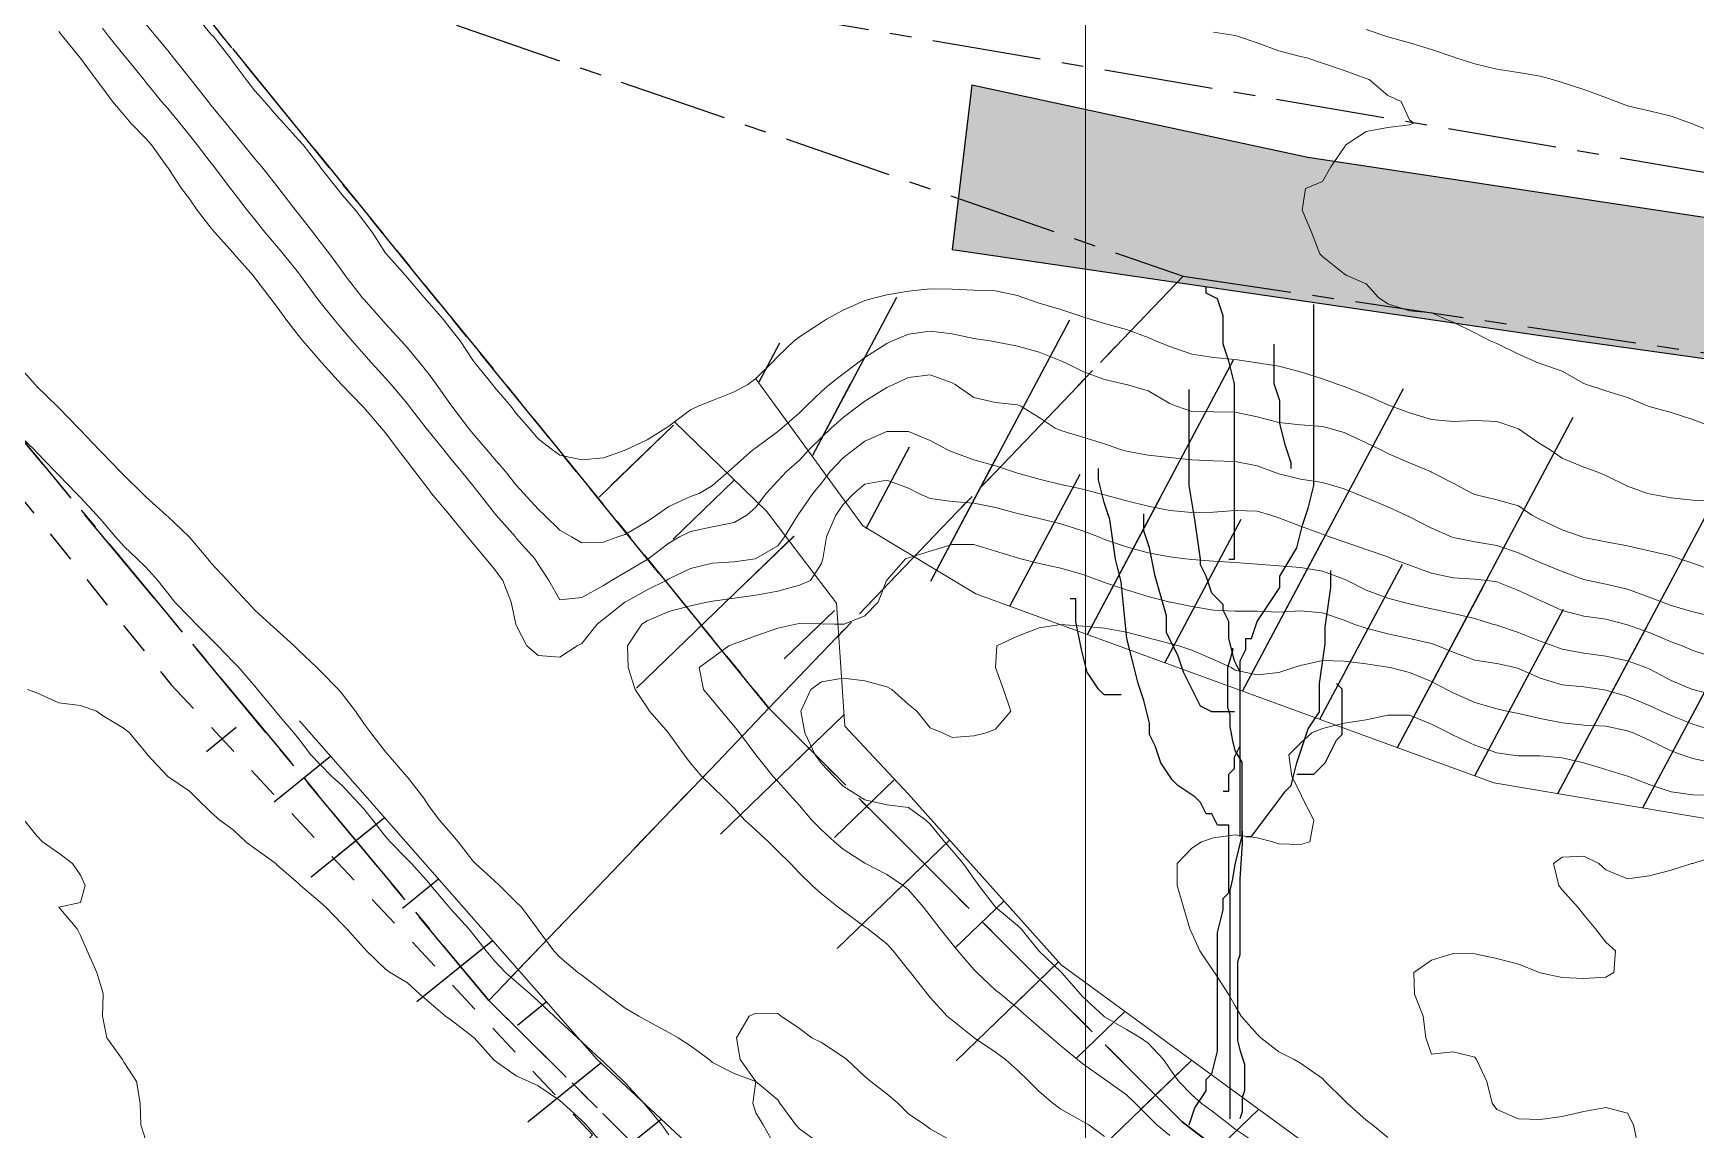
# Model space of a CAD drawing. Header units: centimetres. Extents: x 0 to 642158, y -847 to 649707.
# Drawn here: x 616742.66 to 616780.82, y 621243.64 to 621268.82 of the extents above; entities that cross this region are included whole.
import ezdxf

# ---------------------------------------------------------------- set-up
doc = ezdxf.new("R2010")
doc.units = ezdxf.units.CM
doc.header["$MEASUREMENT"] = 0
doc.linetypes.add('CENTERX2', pattern=[4, 2.5, -0.5, 0.5, -0.5])
doc.linetypes.add('JIS_02_0.7', pattern=[1.35, 0.75, -0.6])
for name, color, linetype, lineweight in [('MEV_grille', 254, 'Continuous', 9), ('MEV_schema paysager_V', 7, 'Continuous', 20), ('MEV_vegetal_V', 7, 'Continuous', 25), ('WAL_parcellaire agricole', 7, 'JIS_02_0.7', 25), ('WAL_topographie 0.5', 253, 'Continuous', 20)]:
    doc.layers.add(name, color=color, linetype=linetype, lineweight=lineweight)
doc.layers.add('MEV_schema paysager_Ha', color=7, linetype='Continuous', lineweight=25, transparency=0.13)
doc.layers.add('SPW_parcellaire cadastral', color=7, linetype='CENTERX2', lineweight=25, true_color=0xff0542)

# ---------------------------------------------------------------- blocks, each defined once
blk = doc.blocks.new('legende vegetal')
at = {"layer": 'MEV_vegetal_V'}
for points in [[(616770.003, 621256.549), (616770.133, 621256.549), (616770.133, 621260.575), (616770.003, 621261.094), (616769.874, 621261.484), (616769.874, 621262.133), (616769.744, 621262.523), (616769.484, 621262.653), (616769.484, 621262.783)], [(616769.874, 621251.223), (616770.003, 621251.223), (616770.003, 621251.613), (616770.133, 621251.743), (616770.133, 621252.002), (616770.264, 621252.263), (616770.264, 621254.211), (616770.393, 621254.47), (616770.393, 621254.73), (616770.523, 621254.73), (616770.653, 621255.12), (616771.173, 621255.899), (616771.173, 621256.159), (616771.563, 621256.808), (616771.693, 621257.328), (616771.822, 621257.718), (616771.952, 621258.237), (616771.952, 621262.393)], [(616771.432, 621258.626), (616771.432, 621258.756), (616771.303, 621259.146), (616771.173, 621259.666), (616771.173, 621260.185), (616771.043, 621260.575), (616771.043, 621261.484)], [(616770.264, 621250.184), (616770.264, 621253.951), (616770.133, 621254.211), (616770.003, 621254.73), (616770.003, 621255.12), (616769.874, 621255.38), (616769.874, 621255.509), (616769.613, 621255.769), (616769.484, 621256.159), (616769.354, 621256.419), (616769.354, 621256.549), (616769.224, 621257.457), (616769.094, 621258.237), (616769.094, 621260.445)], [(616769.094, 621243.56), (616769.224, 621243.95), (616769.484, 621244.34), (616769.484, 621244.599), (616769.613, 621244.729), (616769.744, 621245.249), (616769.744, 621247.976), (616769.874, 621248.496), (616769.874, 621248.756), (616770.003, 621248.885), (616770.003, 621250.444), (616769.744, 621250.444), (616769.613, 621250.704), (616769.484, 621250.704), (616769.354, 621250.964), (616769.224, 621251.094), (616768.834, 621251.353), (616768.704, 621251.483), (616768.445, 621251.873), (616768.314, 621252.263), (616768.184, 621252.522), (616768.184, 621252.782), (616768.055, 621253.301), (616767.925, 621253.691), (616767.794, 621254.211), (616767.665, 621254.73), (616767.535, 621256.029), (616767.405, 621256.549), (616767.275, 621257.457), (616767.145, 621257.847), (616767.015, 621258.367), (616767.015, 621258.626)], [(616770.133, 621253.042), (616769.613, 621253.042), (616769.354, 621253.171), (616769.224, 621253.431), (616768.964, 621253.951), (616768.834, 621254.34), (616768.574, 621254.86), (616768.574, 621255.25), (616768.314, 621256.159), (616768.184, 621256.808), (616768.055, 621257.198), (616768.055, 621257.588)], [(616770.393, 621250.184), (616770.523, 621250.184), (616771.303, 621251.223), (616771.432, 621251.353), (616771.563, 621251.873), (616771.693, 621252.263), (616771.822, 621252.652), (616772.083, 621253.042), (616772.083, 621253.691), (616772.212, 621254.6), (616772.212, 621254.99), (616772.342, 621255.899), (616772.342, 621256.289)], [(616767.535, 621253.431), (616767.145, 621253.431), (616767.015, 621253.561), (616766.755, 621253.951), (616766.626, 621254.47), (616766.495, 621255.12), (616766.495, 621255.639), (616766.365, 621255.639)], [(616770.037, 621243.695), (616770.037, 621248.937), (616770.092, 621249.21), (616770.147, 621249.538), (616770.311, 621250.193), (616770.311, 621251.885), (616770.147, 621252.158), (616770.092, 621252.377), (616770.037, 621252.704), (616770.037, 621252.977), (616769.983, 621253.141), (616769.983, 621254.069), (616770.037, 621254.233), (616770.092, 621254.451), (616770.092, 621254.506)], [(616771.563, 621251.613), (616771.952, 621251.613), (616772.083, 621251.743), (616772.212, 621251.873), (616772.472, 621252.392), (616772.602, 621252.522), (616772.602, 621253.561), (616772.472, 621253.691)], [(616770.311, 621250.302), (616770.311, 621250.029), (616770.256, 621249.21), (616770.256, 621247.463), (616770.201, 621247.299), (616770.201, 621245.497), (616770.256, 621245.279), (616770.311, 621245.115), (616770.365, 621244.951), (616770.365, 621244.351), (616770.311, 621244.187), (616770.311, 621243.859), (616770.256, 621243.695)]]:
    blk.add_lwpolyline(points, dxfattribs=at)
blk = doc.blocks.new('*U112')
at = {"layer": 'MEV_grille', "transparency": 33554687}
blk.add_lwpolyline([(0, 1825.476), (0, -1825.476)], dxfattribs=at)
blk = doc.blocks.new('*U113')
at = {"layer": 'MEV_grille', "color": 0, "linetype": 'ByBlock', "lineweight": -2, "transparency": 16777216}
blk.add_blockref('*U112', (1400, 0), dxfattribs=at)

msp = doc.modelspace()

# ---------------------------------------------------------------- hatches: boundary and pattern name
at = {"layer": 'MEV_schema paysager_Ha', "transparency": 33554687}
h = msp.add_hatch(dxfattribs=at)
h.set_pattern_fill('AR-CONC', color=256, angle=180)
h.set_pattern_definition([(230, (-1675.227, 123.2765), (-7.172601826, 0.62752135), [0.75, -8.25]), (175, (-1675.227, 123.2765), (1.387513336, -7.52192134), [0.6, -6.6]), (280.4514445, (-1675.8244, 123.329), (-5.78508847, -6.89439991), [0.63740192, -7.01142112]), (226.1842, (-1675.227, 121.2765), (-10.67241331, 1.65519281), [1.125, -12.375]), (276.6356355, (-1676.116, 121.414), (-9.34661946, -9.74118601), [0.95610342, -10.5171376]), (171.184164, (-1675.227, 121.277), (-9.34661945, -9.741186), [0.9, -9.90000001]), (201, (-1676.227, 121.7765), (-5.96907052, 4.026188907), [0.75, -8.25]), (146, (-1676.227, 121.7765), (-2.43315332, -7.25150045), [0.6, -6.6]), (251.4514447, (-1676.724, 122.112), (-8.40222377, -3.22531153), [0.6374019, -7.01142112]), (217.5, (-1675.2267, 123.2765), (-0.121598553, -3.328938538), [0, -6.52, 0, -6.7, 0, -6.625]), (187.5, (-1675.2267, 123.2765), (-2.630695374, -3.944117119), [0, -3.82, 0, -6.37, 0, -2.525]), (147.5, (-1672.9967, 123.2765), (-5.338224362, 0.225548717), [0, -2.5, 0, -7.8, 0, -10.35]), (137.5, (-1671.9967, 123.2765), (-5.831861693, -1.001049823), [0, -3.25, 0, -5.18, 0, -7.35])])
h.paths.add_polyline_path([(616909.526, 621164.516), (616905.57, 621176.973), (616897.611, 621204.282), (616893.674, 621216.683), (616888.089, 621230.376), (616880.09, 621241.562), (616871.93, 621248.589), (616863.016, 621252.97), (616849.267, 621256.445), (616826.756, 621258.258), (616803.64, 621261.733), (616786.87, 621263.697), (616771.912, 621265.963), (616764.207, 621267.625), (616763.754, 621263.848), (616777.2, 621261.884), (616805.151, 621257.956), (616823.885, 621255.387), (616841.26, 621254.028), (616852.44, 621252.366), (616861.505, 621249.646), (616868.304, 621246.775), (616874.872, 621242.103), (616880.768, 621235.156), (616886.436, 621224.611), (616890.959, 621213.024), (616905.657, 621163.442), (616913.881, 621141.447), (616916.974, 621142.45), (616915.987, 621145.136), (616913.274, 621153.306)])
h = msp.add_hatch(dxfattribs=at)
h.set_pattern_fill('ANSI31', color=60, scale=30, angle=17)
h.paths.add_polyline_path([(616759.039, 621261.203), (616762.52, 621256.438), (616764.297, 621255.947), (616776.185, 621251.605), (616793.787, 621248.634), (616821.906, 621242.236), (616841.452, 621238.922), (616847.281, 621236.98), (616848.881, 621236.751), (616852.768, 621238.008), (616857.225, 621240.408), (616859.74, 621243.378), (616863.055, 621246.349), (616860.197, 621247.263), (616846.367, 621251.491), (616832.536, 621252.976), (616818.248, 621254.576), (616798.474, 621256.518), (616783.729, 621259.032), (616769.555, 621261.432), (616763.383, 621263.031), (616760.411, 621262.117)])
h = msp.add_hatch(dxfattribs=at)
h.set_pattern_fill('ANSI31', color=60, scale=15, angle=17)
h.paths.add_polyline_path([(616759.039, 621261.203), (616762.52, 621256.438), (616764.297, 621255.947), (616776.185, 621251.605), (616793.787, 621248.634), (616821.906, 621242.236), (616841.452, 621238.922), (616847.281, 621236.98), (616848.881, 621236.751), (616852.768, 621238.008), (616857.225, 621240.408), (616859.74, 621243.378), (616852.907, 621242.566), (616841.605, 621245.269), (616822.931, 621248.016), (616808.347, 621250.589), (616793.228, 621252.84), (616778.182, 621255.482), (616765.973, 621258.888), (616762.471, 621259.361), (616760.411, 621262.117)])
h = msp.add_hatch(dxfattribs=at)
h.set_pattern_fill('ANSI31', color=60, scale=30, angle=359)
h.paths.add_polyline_path([(616757.324, 621259.849), (616760.155, 621257.242), (616760.982, 621256.726), (616761.085, 621254.97), (616761.292, 621252.904), (616762.739, 621251.355), (616766.252, 621247.429), (616776.276, 621240.095), (616803.635, 621221.386), (616814.775, 621210.573), (616832.211, 621197.985), (616844.965, 621188.786), (616864.899, 621172.406), (616872.703, 621166.356), (616874.496, 621164.947), (616886.002, 621150.276), (616883.932, 621149.958), (616881.224, 621149.639), (616872.465, 621156.485), (616855.742, 621169.779), (616840.293, 621183.152), (616825.694, 621194.945), (616802.145, 621212.096), (616783.054, 621227.818), (616772.886, 621235.766), (616764.994, 621244.141), (616758.559, 621250.209), (616756.434, 621253.911), (616755.706, 621255.731), (616755.584, 621257.613), (616755.706, 621258.644), (616756.92, 621259.615)])
h = msp.add_hatch(dxfattribs=at)
h.set_pattern_fill('ANSI31', color=60, scale=15, angle=359)
h.paths.add_polyline_path([(616757.324, 621259.849), (616760.155, 621257.242), (616760.982, 621256.726), (616761.085, 621254.97), (616761.292, 621252.904), (616762.739, 621251.355), (616766.252, 621247.429), (616776.276, 621240.095), (616803.635, 621221.386), (616814.775, 621210.573), (616832.211, 621197.985), (616844.965, 621188.786), (616864.899, 621172.406), (616872.703, 621166.356), (616874.496, 621164.947), (616886.002, 621150.276), (616883.932, 621149.958), (616881.75, 621152.337), (616874.75, 621159.908), (616858.874, 621173.092), (616842.557, 621186.029), (616828, 621196.997), (616806.346, 621214.81), (616786.102, 621230.091), (616775.767, 621237.806), (616766.25, 621245.564), (616760.173, 621251.167), (616760.132, 621253.928), (616759.25, 621255.916), (616756.75, 621257.606), (616755.706, 621258.644), (616756.92, 621259.615)])
h = msp.add_hatch(dxfattribs=at)
h.set_pattern_fill('ANSI31', color=60, scale=30, angle=354)
h.paths.add_polyline_path([(616763.793, 621237.399), (616780.361, 621223.636), (616806.73, 621203.109), (616835.432, 621183.048), (616849.2, 621170.918), (616860.426, 621161.465), (616877.021, 621145.92), (616895.432, 621126.667), (616906.244, 621113.266), (616915.551, 621100.874), (616925.104, 621088.577), (616933.769, 621076.473), (616936.099, 621075.05), (616937.977, 621072.979), (616937.912, 621070.973), (616937.135, 621069.225), (616936.358, 621067.608), (616937.135, 621064.501), (616940.76, 621060.683), (616945.227, 621056.8), (616947.105, 621052.206), (616962.41, 621024.728), (616974.109, 620995.255), (616988.613, 620964.831), (617000.873, 620934.818), (616994.034, 620945.287), (616980.56, 620976.65), (616967.841, 621003.399), (616952.474, 621032.764), (616936.299, 621056.62), (616930.996, 621060.508), (616927.549, 621064.307), (616925.604, 621066.074), (616925.516, 621067.841), (616925.125, 621068.86), (616924.852, 621069.499), (616924.487, 621070.183), (616924.304, 621071.324), (616923.391, 621073.103), (616922.341, 621073.925), (616921.096, 621075.97), (616919.417, 621078.356), (616911.722, 621092.304), (616907.214, 621097.272), (616901.665, 621105.707), (616893.69, 621116.453), (616882.131, 621129.394), (616872.652, 621139.563), (616858.571, 621155.492), (616844.444, 621168.426), (616830.582, 621180.304), (616816.719, 621190.861), (616800.357, 621202.226), (616786.054, 621214.304), (616772.55, 621226.115), (616757.239, 621240.336), (616751.019, 621247.072), (616746.267, 621252.771), (616748.773, 621253.031), (616755.597, 621245.259), (616761.904, 621239.386)])
h = msp.add_hatch(dxfattribs=at)
h.set_pattern_fill('ANSI31', color=60, scale=15, angle=354)
h.paths.add_polyline_path([(616763.793, 621237.399), (616780.361, 621223.636), (616806.73, 621203.109), (616835.432, 621183.048), (616849.2, 621170.918), (616860.426, 621161.465), (616877.021, 621145.92), (616895.432, 621126.667), (616906.244, 621113.266), (616915.551, 621100.874), (616925.104, 621088.577), (616933.769, 621076.473), (616936.099, 621075.05), (616937.977, 621072.979), (616937.912, 621070.973), (616937.135, 621069.225), (616936.358, 621067.608), (616937.135, 621064.501), (616940.76, 621060.683), (616945.227, 621056.8), (616947.105, 621052.206), (616962.41, 621024.728), (616974.109, 620995.255), (616988.613, 620964.831), (617000.873, 620934.818), (616995.278, 620946.197), (616981.322, 620977.591), (616968.949, 621004.724), (616954.95, 621033.47), (616939.273, 621058.598), (616934.212, 621062.775), (616932.292, 621066.548), (616932.356, 621068.019), (616932.484, 621070.385), (616932.676, 621072.303), (616931.333, 621074.286), (616929.926, 621075.948), (616928.134, 621077.547), (616926.215, 621078.186), (616923.976, 621080.872), (616915.079, 621094.601), (616910.377, 621100.394), (616904.363, 621108.155), (616896.709, 621119.194), (616884.982, 621132.444), (616875.303, 621142.281), (616859.978, 621158.245), (616846.267, 621170.017), (616832.7, 621182.018), (616818.337, 621192.934), (616802.115, 621203.987), (616787.085, 621215.761), (616773.725, 621227.447), (616758.184, 621241.318), (616751.756, 621248.212), (616746.267, 621252.771), (616748.773, 621253.031), (616755.597, 621245.259), (616761.904, 621239.386)])

# ---------------------------------------------------------------- linework, layer by layer
msp.add_lwpolyline([(616786.87, 621263.697), (616771.912, 621265.963), (616764.207, 621267.625), (616763.754, 621263.848), (616777.2, 621261.884), (616805.151, 621257.956)])
at = {"layer": 'MEV_schema paysager_V', "color": 60}
for points in [[(616759.247, 621260.883), (616761.706, 621257.506), (616763.47, 621256.445), (616764.297, 621255.947), (616776.185, 621251.605), (616793.787, 621248.634), (616821.906, 621242.236), (616841.452, 621238.922), (616847.281, 621236.98), (616848.881, 621236.751)], [(616757.378, 621259.89), (616759.489, 621257.843), (616761.096, 621255.734), (616761.292, 621252.904), (616762.739, 621251.355), (616766.252, 621247.429), (616776.276, 621240.095), (616803.635, 621221.386), (616814.775, 621210.573), (616832.211, 621197.985), (616844.965, 621188.786), (616864.899, 621172.406), (616872.703, 621166.356), (616874.097, 621165.6), (616885.131, 621151.31)], [(616748.773, 621253.031), (616755.597, 621245.259), (616761.904, 621239.386), (616763.793, 621237.399), (616780.361, 621223.636), (616806.73, 621203.109), (616835.432, 621183.048), (616849.2, 621170.918), (616860.426, 621161.465), (616877.021, 621145.92), (616895.432, 621126.667), (616906.244, 621113.266)]]:
    msp.add_lwpolyline(points, dxfattribs=at)
at = {"layer": 'SPW_parcellaire cadastral'}
for points in [[(616566.625, 621511.044), (616564.791, 621513.686), (616562.26, 621517.345), (616562.09, 621517.555), (616560.837, 621519.073), (616559.593, 621520.62), (616559.431, 621521.093), (616562.84, 621525.118), (616566.156, 621529.044), (616642.743, 621421.307), (616722.612, 621309.833), (616752.379, 621269.003), (616769.052, 621263.236), (616759.547, 621253.317), (616749.116, 621266.152), (616727.057, 621293.296), (616697.336, 621332.785), (616601.598, 621471.483), (616596.393, 621467.821), (616586.863, 621481.938), (616577.257, 621496.035), (616566.625, 621511.044)], [(616759.547, 621253.317), (616758.203, 621251.915), (616755.27, 621248.854), (616753.119, 621246.609), (616718.835, 621287.856), (616605.696, 621453.681), (616596.393, 621467.821), (616601.598, 621471.483), (616697.336, 621332.785), (616727.057, 621293.296), (616749.116, 621266.152), (616759.547, 621253.317)], [(616861.325, 621255.728), (616810.129, 621261.429), (616785.491, 621264.858), (616759.854, 621269.228), (616853.844, 621320.918), (616861.325, 621255.728)], [(616718.835, 621287.856), (616753.119, 621246.609), (616783.079, 621216.904), (616803.88, 621199.445), (616825.651, 621183.795), (616841.151, 621171.07), (616772.42, 621142.06), (616722.671, 621121.06), (616716.437, 621128.668)], [(616759.547, 621253.317), (616769.052, 621263.236), (616807.471, 621257.591), (616853.21, 621251.95), (616855.188, 621236.398), (616860.014, 621211.506), (616871.754, 621169.863), (616875.83, 621158.333), (616880.257, 621148.971), (616874.289, 621147.611), (616838.405, 621188.897), (616792.367, 621225.886), (616769.031, 621243.825), (616759.547, 621253.317)], [(617069.693, 620775.462), (617042.312, 620836.61), (617036.267, 620850.114), (617034.006, 620855.163), (617017.558, 620891.904), (616974.006, 620989.185), (616961.91, 621014.447), (616950.392, 621034.719), (616936.965, 621054.591), (616923.841, 621069.865), (616923.568, 621072.35), (616921.936, 621074.869), (616902.276, 621105.214), (616875.163, 621136.929), (616841.151, 621171.07), (616825.651, 621183.795), (616803.88, 621199.445), (616783.079, 621216.904), (616753.119, 621246.609), (616755.27, 621248.854), (616758.203, 621251.915), (616759.547, 621253.317)], [(616759.547, 621253.317), (616769.031, 621243.825), (616792.367, 621225.886), (616838.405, 621188.897), (616874.289, 621147.611), (616880.257, 621148.971), (616875.83, 621158.333), (616871.754, 621169.863), (616860.014, 621211.506), (616855.188, 621236.398), (616853.21, 621251.95), (616866.215, 621247.765), (616874.077, 621241.92), (616881.234, 621232.553), (616885.867, 621223.79), (616890.69, 621210.508), (616901.351, 621171.858)]]:
    msp.add_lwpolyline(points, dxfattribs=at)
at = {"layer": 'WAL_parcellaire agricole'}
msp.add_lwpolyline([(616635.423, 621323.445), (616673.319, 621352.016), (616713.492, 621294.188), (616745.83, 621253.858), (616755.498, 621243.526), (616729.279, 621214.505), (616688.43, 621261.152), (616635.423, 621323.445)], dxfattribs=at)
at = {"layer": 'WAL_topographie 0.5'}
for points in [[(616746.366, 621269.25), (616746.75, 621268.79), (616746.791, 621268.75), (616747.18, 621268.25), (616747.25, 621268.152), (616747.554, 621267.75), (616747.75, 621267.495), (616747.968, 621267.25), (616748.25, 621266.926), (616748.409, 621266.75), (616748.75, 621266.37), (616748.856, 621266.25), (616749.245, 621265.75), (616749.25, 621265.742), (616749.64, 621265.25), (616749.75, 621265.102), (616750.056, 621264.75), (616750.25, 621264.5), (616750.444, 621264.25), (616750.75, 621263.769), (616750.766, 621263.75), (616751.209, 621263.25), (616751.25, 621263.203), (616751.638, 621262.75), (616751.75, 621262.616), (616752.073, 621262.25), (616752.25, 621262.023), (616752.462, 621261.75), (616752.75, 621261.311), (616752.799, 621261.25), (616753.201, 621260.75), (616753.25, 621260.686), (616753.621, 621260.25), (616753.75, 621260.088), (616754.046, 621259.75), (616754.25, 621259.505), (616754.582, 621259.25), (616754.75, 621259.131), (616755.25, 621259.02), (616755.75, 621259.065), (616756.25, 621259.245), (616756.26, 621259.25), (616756.75, 621259.477), (616757.185, 621259.75), (616757.25, 621259.794), (616757.75, 621260.17), (616757.925, 621260.25), (616758.25, 621260.385), (616758.75, 621260.58), (616759.066, 621260.75), (616759.25, 621260.886), (616759.617, 621261.25), (616759.75, 621261.394), (616760.125, 621261.75), (616760.25, 621261.844), (616760.75, 621262.174), (616760.871, 621262.25), (616761.25, 621262.457), (616761.75, 621262.682), (616762.011, 621262.75), (616762.25, 621262.808), (616762.75, 621262.896), (616763.25, 621262.95), (616763.75, 621262.941), (616764.25, 621262.918), (616764.75, 621262.898), (616765.25, 621262.792), (616765.371, 621262.75), (616765.75, 621262.622), (616766.25, 621262.472), (616766.75, 621262.306), (616766.919, 621262.25), (616767.25, 621262.151), (616767.75, 621262.017), (616768.25, 621261.831), (616768.417, 621261.75), (616768.75, 621261.622), (616769.25, 621261.45), (616769.75, 621261.374), (616770.25, 621261.323), (616770.75, 621261.252), (616770.761, 621261.25), (616771.25, 621261.175), (616771.75, 621261.039), (616772.25, 621260.881), (616772.608, 621260.75), (616772.75, 621260.707), (616773.25, 621260.505), (616773.75, 621260.285), (616773.838, 621260.25), (616774.25, 621260.101), (616774.75, 621259.951), (616775.25, 621259.899), (616775.75, 621259.922), (616776.25, 621259.902), (616776.707, 621259.75), (616776.75, 621259.732), (616777.25, 621259.392), (616777.478, 621259.25), (616777.75, 621259.062), (616778.25, 621258.855), (616778.534, 621258.75), (616778.75, 621258.662), (616779.25, 621258.419), (616779.706, 621258.25), (616779.75, 621258.237), (616780.25, 621258.152), (616780.75, 621258.097), (616781.25, 621258.069)], [(616743.25, 621268.857), (616743.339, 621268.75), (616743.743, 621268.25), (616743.75, 621268.241), (616744.105, 621267.75), (616744.25, 621267.564), (616744.484, 621267.25), (616744.75, 621266.932), (616744.906, 621266.75), (616745.25, 621266.398), (616745.376, 621266.25), (616745.737, 621265.75), (616745.75, 621265.731), (616746.065, 621265.25), (616746.25, 621265.011), (616746.429, 621264.75), (616746.75, 621264.341), (616746.822, 621264.25), (616747.25, 621263.773), (616747.27, 621263.75), (616747.71, 621263.25), (616747.75, 621263.203), (616748.097, 621262.75), (616748.25, 621262.548), (616748.458, 621262.25), (616748.75, 621261.879), (616748.853, 621261.75), (616749.25, 621261.296), (616749.289, 621261.25), (616749.738, 621260.75), (616749.75, 621260.737), (616750.22, 621260.25), (616750.25, 621260.219), (616750.659, 621259.75), (616750.75, 621259.642), (616751.04, 621259.25), (616751.25, 621258.978), (616751.423, 621258.75), (616751.75, 621258.326), (616751.806, 621258.25), (616752.225, 621257.75), (616752.25, 621257.724), (616752.63, 621257.25), (616752.75, 621257.11), (616753.048, 621256.75), (616753.25, 621256.513), (616753.444, 621256.25), (616753.635, 621255.75), (616753.742, 621255.25), (616753.75, 621255.227), (616753.989, 621254.75), (616754.25, 621254.53), (616754.75, 621254.487), (616755.144, 621254.75), (616755.25, 621254.806), (616755.603, 621255.25), (616755.75, 621255.366), (616756.242, 621255.75), (616756.25, 621255.755), (616756.75, 621256.033), (616757.189, 621256.25), (616757.25, 621256.287), (616757.75, 621256.53), (616758.25, 621256.645), (616758.75, 621256.679), (616759.229, 621256.75), (616759.25, 621256.754), (616759.75, 621257.047), (616759.904, 621257.25), (616760.21, 621257.75), (616760.25, 621257.804), (616760.558, 621258.25), (616760.75, 621258.488), (616760.954, 621258.75), (616761.25, 621259.068), (616761.489, 621259.25), (616761.75, 621259.449), (616762.25, 621259.669), (616762.75, 621259.674), (616763.25, 621259.467), (616763.649, 621259.25), (616763.75, 621259.203), (616764.25, 621259.025), (616764.75, 621258.882), (616765.137, 621258.75), (616765.25, 621258.718), (616765.75, 621258.577), (616766.25, 621258.458), (616766.75, 621258.346), (616767.12, 621258.25), (616767.25, 621258.216), (616767.75, 621258.078), (616768.25, 621257.959), (616768.75, 621257.861), (616769.25, 621257.81), (616769.75, 621257.816), (616770.25, 621257.859), (616770.75, 621257.842), (616771.067, 621257.75), (616771.25, 621257.692), (616771.75, 621257.5), (616772.25, 621257.317), (616772.411, 621257.25), (616772.75, 621257.138), (616773.25, 621256.965), (616773.75, 621256.792), (616773.851, 621256.75), (616774.25, 621256.604), (616774.75, 621256.42), (616775.25, 621256.313), (616775.75, 621256.284), (616776.034, 621256.25), (616776.25, 621256.219), (616776.75, 621256.024), (616777.25, 621255.788), (616777.335, 621255.75), (616777.75, 621255.563), (616778.25, 621255.433), (616778.75, 621255.36), (616779.19, 621255.25), (616779.25, 621255.235), (616779.75, 621255.054), (616780.25, 621254.845), (616780.506, 621254.75), (616780.75, 621254.645), (616781.25, 621254.485)], [(616744.25, 621268.929), (616744.393, 621268.75), (616744.75, 621268.302), (616744.794, 621268.25), (616745.202, 621267.75), (616745.25, 621267.69), (616745.609, 621267.25), (616745.75, 621267.088), (616746.03, 621266.75), (616746.25, 621266.472), (616746.429, 621266.25), (616746.75, 621265.833), (616746.815, 621265.75), (616747.191, 621265.25), (616747.25, 621265.172), (616747.576, 621264.75), (616747.75, 621264.536), (616747.98, 621264.25), (616748.25, 621263.933), (616748.403, 621263.75), (616748.75, 621263.317), (616748.8, 621263.25), (616749.168, 621262.75), (616749.25, 621262.642), (616749.56, 621262.25), (616749.75, 621262.022), (616749.981, 621261.75), (616750.25, 621261.446), (616750.429, 621261.25), (616750.75, 621260.895), (616750.877, 621260.75), (616751.25, 621260.304), (616751.291, 621260.25), (616751.68, 621259.75), (616751.75, 621259.663), (616752.085, 621259.25), (616752.25, 621259.045), (616752.491, 621258.75), (616752.75, 621258.433), (616752.898, 621258.25), (616753.25, 621257.798), (616753.29, 621257.75), (616753.728, 621257.25), (616753.75, 621257.226), (616754.173, 621256.75), (616754.25, 621256.623), (616754.499, 621256.25), (616754.75, 621255.809), (616755.25, 621255.863), (616755.75, 621256.139), (616755.938, 621256.25), (616756.25, 621256.438), (616756.75, 621256.734), (616756.774, 621256.75), (616757.25, 621257.109), (616757.494, 621257.25), (616757.75, 621257.376), (616758.25, 621257.482), (616758.75, 621257.586), (616759.044, 621257.75), (616759.25, 621257.936), (616759.485, 621258.25), (616759.75, 621258.539), (616759.951, 621258.75), (616760.25, 621259.017), (616760.461, 621259.25), (616760.75, 621259.533), (616760.979, 621259.75), (616761.25, 621259.997), (616761.592, 621260.25), (616761.75, 621260.369), (616762.25, 621260.68), (616762.406, 621260.75), (616762.75, 621260.914), (616763.25, 621260.975), (616763.75, 621260.788), (616763.819, 621260.75), (616764.25, 621260.456), (616764.75, 621260.337), (616765.25, 621260.284), (616765.325, 621260.25), (616765.75, 621259.99), (616766.114, 621259.75), (616766.25, 621259.691), (616766.75, 621259.542), (616767.25, 621259.385), (616767.641, 621259.25), (616767.75, 621259.221), (616768.25, 621259.13), (616768.75, 621259.074), (616769.25, 621259.022), (616769.75, 621258.996), (616770.25, 621258.985), (616770.75, 621258.883), (616771.102, 621258.75), (616771.25, 621258.701), (616771.75, 621258.58), (616772.25, 621258.501), (616772.75, 621258.356), (616773.006, 621258.25), (616773.25, 621258.147), (616773.75, 621257.942), (616774.16, 621257.75), (616774.25, 621257.71), (616774.75, 621257.455), (616775.213, 621257.25), (616775.25, 621257.236), (616775.75, 621257.137), (616776.25, 621257.058), (616776.75, 621256.887), (616777.053, 621256.75), (616777.25, 621256.663), (616777.75, 621256.458), (616778.25, 621256.276), (616778.358, 621256.25), (616778.75, 621256.166), (616779.25, 621256.049), (616779.75, 621255.872), (616780.054, 621255.75), (616780.25, 621255.677), (616780.75, 621255.529), (616781.25, 621255.42)], [(616745.25, 621269.024), (616745.48, 621268.75), (616745.75, 621268.417), (616745.886, 621268.25), (616746.25, 621267.793), (616746.284, 621267.75), (616746.677, 621267.25), (616746.75, 621267.16), (616747.084, 621266.75), (616747.25, 621266.541), (616747.492, 621266.25), (616747.75, 621265.931), (616747.91, 621265.75), (616748.25, 621265.318), (616748.303, 621265.25), (616748.682, 621264.75), (616748.75, 621264.666), (616749.081, 621264.25), (616749.25, 621264.029), (616749.464, 621263.75), (616749.75, 621263.35), (616749.822, 621263.25), (616750.216, 621262.75), (616750.25, 621262.709), (616750.654, 621262.25), (616750.75, 621262.143), (616751.107, 621261.75), (616751.25, 621261.592), (616751.539, 621261.25), (616751.75, 621260.981), (616751.918, 621260.75), (616752.25, 621260.283), (616752.274, 621260.25), (616752.651, 621259.75), (616752.75, 621259.626), (616753.071, 621259.25), (616753.25, 621259.042), (616753.502, 621258.75), (616753.75, 621258.443), (616753.926, 621258.25), (616754.25, 621257.891), (616754.4, 621257.75), (616754.75, 621257.406), (616755.015, 621257.25), (616755.25, 621257.115), (616755.75, 621257.129), (616756.082, 621257.25), (616756.25, 621257.31), (616756.75, 621257.606), (616756.966, 621257.75), (616757.25, 621257.949), (616757.75, 621258.179), (616757.95, 621258.25), (616758.25, 621258.435), (616758.616, 621258.75), (616758.75, 621258.872), (616759.18, 621259.25), (616759.25, 621259.3), (616759.75, 621259.67), (616759.843, 621259.75), (616760.25, 621260.104), (616760.403, 621260.25), (616760.75, 621260.589), (616760.941, 621260.75), (616761.25, 621260.996), (616761.588, 621261.25), (616761.75, 621261.373), (616762.25, 621261.69), (616762.385, 621261.75), (616762.75, 621261.903), (616763.25, 621261.979), (616763.75, 621261.917), (616764.25, 621261.805), (616764.623, 621261.75), (616764.75, 621261.729), (616765.25, 621261.632), (616765.75, 621261.496), (616766.25, 621261.297), (616766.355, 621261.25), (616766.75, 621261.052), (616767.25, 621260.866), (616767.744, 621260.75), (616767.75, 621260.748), (616768.25, 621260.604), (616768.75, 621260.313), (616768.9, 621260.25), (616769.25, 621260.131), (616769.75, 621260.124), (616770.25, 621260.118), (616770.75, 621260.01), (616771.25, 621259.877), (616771.75, 621259.822), (616772.25, 621259.788), (616772.397, 621259.75), (616772.75, 621259.648), (616773.25, 621259.413), (616773.59, 621259.25), (616773.75, 621259.169), (616774.25, 621258.953), (616774.727, 621258.75), (616774.75, 621258.738), (616775.25, 621258.488), (616775.695, 621258.25), (616775.75, 621258.226), (616776.25, 621258.106), (616776.75, 621257.967), (616777.053, 621257.75), (616777.25, 621257.652), (616777.75, 621257.414), (616778.211, 621257.25), (616778.25, 621257.239), (616778.75, 621257.135), (616779.25, 621257.046), (616779.75, 621256.935), (616780.25, 621256.814), (616780.441, 621256.75), (616780.75, 621256.645), (616781.25, 621256.465)], [(616769.75, 621268.841), (616770.25, 621268.761), (616770.302, 621268.75), (616770.75, 621268.594), (616771.25, 621268.414), (616771.75, 621268.278), (616771.893, 621268.25), (616772.25, 621268.13), (616772.75, 621267.958), (616773.25, 621267.775), (616773.321, 621267.75), (616773.75, 621267.385), (616774.057, 621267.25), (616774.25, 621266.825), (616774.344, 621266.75), (616774.25, 621266.712), (616773.75, 621266.655), (616773.25, 621266.556), (616772.784, 621266.25), (616772.75, 621266.194), (616772.442, 621265.75), (616772.25, 621265.409), (616771.861, 621265.25), (616771.788, 621264.75), (616772, 621264.25), (616772.187, 621263.75), (616772.25, 621263.687), (616772.75, 621263.292), (616772.813, 621263.25), (616773.25, 621263.061), (616773.538, 621262.75), (616773.75, 621262.606), (616774.25, 621262.439), (616774.75, 621262.395), (616775.083, 621262.25), (616775.25, 621262.185), (616775.75, 621261.934), (616776.097, 621261.75), (616776.25, 621261.693), (616776.75, 621261.445), (616777.203, 621261.25), (616777.25, 621261.235), (616777.75, 621261.058), (616778.25, 621260.776), (616778.306, 621260.75), (616778.75, 621260.603), (616779.25, 621260.449), (616779.724, 621260.25), (616779.75, 621260.243), (616780.25, 621260.109), (616780.75, 621259.951), (616781.25, 621259.756)], [(616773.25, 621268.901), (616773.707, 621268.75), (616773.75, 621268.736), (616774.25, 621268.594), (616774.75, 621268.439), (616775.25, 621268.271), (616775.313, 621268.25), (616775.75, 621268.112), (616776.25, 621267.988), (616776.75, 621267.911), (616777.25, 621267.828), (616777.529, 621267.75), (616777.75, 621267.686), (616778.25, 621267.524), (616778.75, 621267.339), (616778.987, 621267.25), (616779.25, 621267.152), (616779.75, 621267.036), (616780.25, 621266.909), (616780.694, 621266.75), (616780.75, 621266.728), (616781.25, 621266.54)], [(616759.698, 621243.25), (616759.417, 621243.75), (616759.25, 621244.028), (616759.177, 621244.25), (616759.25, 621244.75), (616758.75, 621244.932), (616758.25, 621245.186), (616758.174, 621245.25), (616757.75, 621245.57), (616757.461, 621245.75), (616757.25, 621245.873), (616756.75, 621246.144), (616756.565, 621246.25), (616756.25, 621246.434), (616755.821, 621246.75), (616755.75, 621246.805), (616755.25, 621247.189), (616755.164, 621247.25), (616754.75, 621247.604), (616754.611, 621247.75), (616754.25, 621248.227), (616754.235, 621248.25), (616753.868, 621248.75), (616753.75, 621248.868), (616753.362, 621249.25), (616753.25, 621249.354), (616752.81, 621249.75), (616752.75, 621249.814), (616752.418, 621250.25), (616752.25, 621250.448), (616751.985, 621250.75), (616751.75, 621251.062), (616751.625, 621251.25), (616751.25, 621251.735), (616751.238, 621251.75), (616750.811, 621252.25), (616750.75, 621252.315), (616750.413, 621252.75), (616750.25, 621252.967), (616750.061, 621253.25), (616749.75, 621253.648), (616749.669, 621253.75), (616749.25, 621254.174), (616749.174, 621254.25), (616748.75, 621254.654), (616748.649, 621254.75), (616748.25, 621255.115), (616748.099, 621255.25), (616747.75, 621255.573), (616747.579, 621255.75), (616747.25, 621256.107), (616747.122, 621256.25), (616746.75, 621256.651), (616746.669, 621256.75), (616746.25, 621257.242), (616746.243, 621257.25), (616745.75, 621257.717), (616745.713, 621257.75), (616745.25, 621258.171), (616745.172, 621258.25), (616744.75, 621258.66), (616744.661, 621258.75), (616744.25, 621259.173), (616744.18, 621259.25), (616743.75, 621259.699), (616743.702, 621259.75), (616743.25, 621260.218), (616743.216, 621260.25), (616742.75, 621260.704), (616742.705, 621260.75), (616742.262, 621261.25)], [(616757.25, 621243.521), (616757.09, 621243.75), (616756.75, 621244.16), (616756.673, 621244.25), (616756.25, 621244.719), (616756.22, 621244.75), (616755.75, 621245.197), (616755.692, 621245.25), (616755.25, 621245.658), (616755.152, 621245.75), (616754.75, 621246.126), (616754.622, 621246.25), (616754.25, 621246.591), (616754.072, 621246.75), (616753.75, 621247.036), (616753.502, 621247.25), (616753.25, 621247.52), (616753.059, 621247.75), (616752.75, 621248.138), (616752.661, 621248.25), (616752.25, 621248.707), (616752.209, 621248.75), (616751.789, 621249.25), (616751.75, 621249.299), (616751.347, 621249.75), (616751.25, 621249.847), (616750.855, 621250.25), (616750.75, 621250.375), (616750.46, 621250.75), (616750.25, 621251.008), (616750.025, 621251.25), (616749.75, 621251.542), (616749.517, 621251.75), (616749.25, 621252.029), (616749.037, 621252.25), (616748.75, 621252.624), (616748.644, 621252.75), (616748.25, 621253.217), (616748.223, 621253.25), (616747.812, 621253.75), (616747.75, 621253.821), (616747.383, 621254.25), (616747.25, 621254.387), (616746.901, 621254.75), (616746.75, 621254.907), (616746.405, 621255.25), (616746.25, 621255.408), (616745.916, 621255.75), (616745.75, 621255.959), (616745.526, 621256.25), (616745.25, 621256.556), (616745.05, 621256.75), (616744.75, 621257.033), (616744.552, 621257.25), (616744.25, 621257.606), (616744.125, 621257.75), (616743.75, 621258.157), (616743.659, 621258.25), (616743.25, 621258.671), (616743.17, 621258.75), (616742.75, 621259.191), (616742.693, 621259.25), (616742.25, 621259.674)], [(616767.25, 621243.489), (616766.887, 621243.75), (616766.75, 621243.832), (616766.25, 621244.112), (616766.061, 621244.25), (616765.75, 621244.518), (616765.523, 621244.75), (616765.25, 621245.006), (616764.978, 621245.25), (616764.75, 621245.421), (616764.258, 621245.75), (616764.25, 621245.756), (616763.75, 621246.153), (616763.641, 621246.25), (616763.25, 621246.68), (616763.185, 621246.75), (616762.793, 621247.25), (616762.75, 621247.305), (616762.399, 621247.75), (616762.25, 621247.906), (616761.819, 621248.25), (616761.75, 621248.299), (616761.25, 621248.666), (616761.14, 621248.75), (616760.75, 621249.055), (616760.539, 621249.25), (616760.25, 621249.529), (616760.039, 621249.75), (616759.75, 621250.037), (616759.537, 621250.25), (616759.25, 621250.522), (616758.994, 621250.75), (616758.75, 621251.023), (616758.521, 621251.25), (616758.25, 621251.514), (616758.007, 621251.75), (616757.75, 621252.054), (616757.601, 621252.25), (616757.25, 621252.737), (616757.239, 621252.75), (616756.807, 621253.25), (616756.75, 621253.333), (616756.479, 621253.75), (616756.314, 621254.25), (616756.302, 621254.75), (616756.634, 621255.25), (616756.75, 621255.324), (616757.25, 621255.537), (616757.75, 621255.666), (616758.133, 621255.75), (616758.25, 621255.773), (616758.75, 621255.849), (616759.25, 621255.916), (616759.75, 621256.008), (616760.25, 621256.141), (616760.499, 621256.25), (616760.75, 621256.641), (616760.788, 621256.75), (616760.872, 621257.25), (616761.084, 621257.75), (616761.25, 621257.994), (616761.495, 621258.25), (616761.75, 621258.461), (616762.25, 621258.553), (616762.75, 621258.37), (616762.989, 621258.25), (616763.25, 621258.134), (616763.75, 621258.064), (616764.25, 621258.026), (616764.75, 621257.924), (616765.25, 621257.788), (616765.418, 621257.75), (616765.75, 621257.672), (616766.25, 621257.549), (616766.75, 621257.39), (616767.112, 621257.25), (616767.25, 621257.195), (616767.75, 621257.024), (616768.25, 621256.884), (616768.75, 621256.791), (616769.109, 621256.75), (616769.25, 621256.732), (616769.75, 621256.694), (616770.25, 621256.667), (616770.75, 621256.627), (616771.25, 621256.587), (616771.75, 621256.548), (616772.25, 621256.463), (616772.75, 621256.279), (616772.815, 621256.25), (616773.25, 621256.032), (616773.75, 621255.842), (616774.094, 621255.75), (616774.25, 621255.714), (616774.75, 621255.601), (616775.25, 621255.493), (616775.75, 621255.381), (616776.154, 621255.25), (616776.25, 621255.222), (616776.75, 621255.054), (616777.25, 621254.859), (616777.543, 621254.75), (616777.75, 621254.677), (616778.25, 621254.58), (616778.75, 621254.512), (616779.25, 621254.407), (616779.672, 621254.25), (616779.75, 621254.219), (616780.25, 621253.958), (616780.745, 621253.75), (616780.75, 621253.748), (616781.25, 621253.615)], [(616768.75, 621243.506), (616768.449, 621243.75), (616768.25, 621243.951), (616767.95, 621244.25), (616767.75, 621244.444), (616767.327, 621244.75), (616767.25, 621244.804), (616766.75, 621245.151), (616766.631, 621245.25), (616766.25, 621245.564), (616766.034, 621245.75), (616765.75, 621245.996), (616765.455, 621246.25), (616765.25, 621246.434), (616764.866, 621246.75), (616764.75, 621246.847), (616764.318, 621247.25), (616764.25, 621247.317), (616763.884, 621247.75), (616763.75, 621247.91), (616763.475, 621248.25), (616763.25, 621248.552), (616763.095, 621248.75), (616762.75, 621249.15), (616762.629, 621249.25), (616762.25, 621249.499), (616761.765, 621249.75), (616761.75, 621249.758), (616761.25, 621250.08), (616761.052, 621250.25), (616760.75, 621250.526), (616760.535, 621250.75), (616760.25, 621251.085), (616760.095, 621251.25), (616759.75, 621251.636), (616759.643, 621251.75), (616759.25, 621252.245), (616759.246, 621252.25), (616758.875, 621252.75), (616758.75, 621252.909), (616758.456, 621253.25), (616758.25, 621253.505), (616758.045, 621253.75), (616757.948, 621254.25), (616758.25, 621254.478), (616758.626, 621254.75), (616758.75, 621254.798), (616759.25, 621254.981), (616759.75, 621255.153), (616760.164, 621255.25), (616760.25, 621255.264), (616760.75, 621255.257), (616761.05, 621255.25), (616761.25, 621255.245), (616761.274, 621255.25), (616761.75, 621255.437), (616762.054, 621255.75), (616762.248, 621256.25), (616762.25, 621256.257), (616762.684, 621256.75), (616762.75, 621256.775), (616763.25, 621256.927), (616763.75, 621257.074), (616764.25, 621257.076), (616764.75, 621256.928), (616765.25, 621256.769), (616765.329, 621256.75), (616765.75, 621256.642), (616766.25, 621256.536), (616766.75, 621256.39), (616767.128, 621256.25), (616767.25, 621256.206), (616767.75, 621256.037), (616768.25, 621255.887), (616768.75, 621255.755), (616768.774, 621255.75), (616769.25, 621255.651), (616769.75, 621255.57), (616770.25, 621255.549), (616770.75, 621255.545), (616771.25, 621255.526), (616771.75, 621255.551), (616772.25, 621255.505), (616772.75, 621255.337), (616772.972, 621255.25), (616773.25, 621255.16), (616773.75, 621255.025), (616774.25, 621254.922), (616774.75, 621254.802), (616774.898, 621254.75), (616775.25, 621254.602), (616775.75, 621254.423), (616776.25, 621254.345), (616776.676, 621254.25), (616776.75, 621254.231), (616777.25, 621254.007), (616777.75, 621253.858), (616778.25, 621253.808), (616778.658, 621253.75), (616778.75, 621253.736), (616779.25, 621253.587), (616779.75, 621253.378), (616780.033, 621253.25), (616780.25, 621253.15), (616780.75, 621252.955), (616781.25, 621252.8)], [(616770.75, 621243.319), (616770.25, 621243.652), (616770.124, 621243.75), (616769.75, 621244.045), (616769.466, 621244.25), (616769.25, 621244.443), (616768.954, 621244.75), (616768.75, 621245.042), (616768.602, 621245.25), (616768.25, 621245.631), (616768.071, 621245.75), (616767.75, 621245.942), (616767.25, 621246.236), (616767.231, 621246.25), (616766.75, 621246.695), (616766.694, 621246.75), (616766.262, 621247.25), (616766.25, 621247.265), (616765.75, 621247.741), (616765.74, 621247.75), (616765.336, 621248.25), (616765.25, 621248.331), (616764.75, 621248.75), (616764.75, 621248.75), (616764.368, 621249.25), (616764.25, 621249.407), (616764.006, 621249.75), (616763.75, 621250.049), (616763.576, 621250.25), (616763.25, 621250.66), (616763.145, 621250.75), (616762.75, 621251.036), (616762.25, 621251.103), (616761.75, 621251.214), (616761.688, 621251.25), (616761.25, 621251.531), (616761.033, 621251.75), (616760.75, 621252.05), (616760.607, 621252.25), (616760.368, 621252.75), (616760.281, 621253.25), (616760.509, 621253.75), (616760.75, 621253.927), (616761.25, 621254.007), (616761.75, 621253.95), (616762.25, 621253.806), (616762.367, 621253.75), (616762.75, 621253.402), (616762.945, 621253.25), (616763.25, 621252.871), (616763.528, 621252.75), (616763.75, 621252.643), (616764.25, 621252.685), (616764.531, 621252.75), (616764.75, 621252.835), (616765.097, 621253.25), (616764.934, 621253.75), (616764.75, 621254.25), (616764.75, 621254.25), (616764.75, 621254.25), (616764.781, 621254.75), (616765.25, 621254.973), (616765.75, 621255.165), (616766.25, 621255.243), (616766.75, 621255.206), (616767.25, 621255.155), (616767.75, 621255.067), (616768.25, 621254.933), (616768.75, 621254.806), (616768.955, 621254.75), (616769.25, 621254.654), (616769.75, 621254.439), (616770.154, 621254.25), (616770.25, 621254.195), (616770.75, 621254.083), (616771.25, 621254.141), (616771.591, 621254.25), (616771.75, 621254.303), (616772.25, 621254.412), (616772.75, 621254.4), (616773.25, 621254.338), (616773.75, 621254.262), (616773.803, 621254.25), (616774.25, 621254.137), (616774.75, 621253.934), (616775.099, 621253.75), (616775.25, 621253.669), (616775.75, 621253.452), (616776.25, 621253.303), (616776.485, 621253.25), (616776.75, 621253.197), (616777.25, 621253.085), (616777.75, 621252.982), (616778.25, 621252.933), (616778.75, 621252.903), (616779.25, 621252.802), (616779.383, 621252.75), (616779.75, 621252.586), (616780.25, 621252.342), (616780.497, 621252.25), (616780.75, 621252.165), (616781.25, 621252.054)], [(616755.75, 621243.288), (616755.35, 621243.75), (616755.25, 621243.852), (616754.816, 621244.25), (616754.75, 621244.31), (616754.25, 621244.651), (616754.04, 621244.75), (616753.75, 621244.878), (616753.25, 621245.23), (616753.23, 621245.25), (616752.78, 621245.75), (616752.75, 621245.776), (616752.25, 621246.165), (616752.125, 621246.25), (616751.75, 621246.57), (616751.539, 621246.75), (616751.25, 621247.012), (616750.858, 621247.25), (616750.75, 621247.327), (616750.309, 621247.75), (616750.25, 621247.818), (616749.858, 621248.25), (616749.75, 621248.363), (616749.375, 621248.75), (616749.25, 621248.864), (616748.8, 621249.25), (616748.75, 621249.291), (616748.25, 621249.734), (616748.228, 621249.75), (616747.75, 621250.094), (616747.542, 621250.25), (616747.25, 621250.53), (616746.944, 621250.75), (616746.75, 621250.925), (616746.408, 621251.25), (616746.25, 621251.412), (616745.75, 621251.75), (616745.75, 621251.75), (616745.287, 621252.25), (616745.25, 621252.305), (616744.875, 621252.75), (616744.75, 621252.855), (616744.25, 621253.155), (616744.117, 621253.25), (616743.75, 621253.381), (616743.25, 621253.445), (616742.75, 621253.675), (616742.536, 621253.75)], [(616773.75, 621243.459), (616773.399, 621243.75), (616773.25, 621243.864), (616772.814, 621244.25), (616772.75, 621244.316), (616772.316, 621244.75), (616772.25, 621244.818), (616771.75, 621245.171), (616771.598, 621245.25), (616771.25, 621245.433), (616770.839, 621245.75), (616770.75, 621245.835), (616770.387, 621246.25), (616770.25, 621246.482), (616770.093, 621246.75), (616769.771, 621247.25), (616769.75, 621247.282), (616769.437, 621247.75), (616769.25, 621248.156), (616769.208, 621248.25), (616769.059, 621248.75), (616768.918, 621249.25), (616768.918, 621249.75), (616769.25, 621250.107), (616769.477, 621250.25), (616769.75, 621250.345), (616770.25, 621250.411), (616770.75, 621250.339), (616771.109, 621250.25), (616771.25, 621250.208), (616771.75, 621250.188), (616771.962, 621250.25), (616772.05, 621250.75), (616771.79, 621251.25), (616771.75, 621251.359), (616771.547, 621251.75), (616771.478, 621252.25), (616771.75, 621252.515), (616772.01, 621252.75), (616772.25, 621252.851), (616772.75, 621252.973), (616773.25, 621253.055), (616773.75, 621253.162), (616774.25, 621253.16), (616774.75, 621252.949), (616775.154, 621252.75), (616775.25, 621252.702), (616775.75, 621252.47), (616776.25, 621252.292), (616776.565, 621252.25), (616776.75, 621252.222), (616777.25, 621252.224), (616777.75, 621252.181), (616778.25, 621252.063), (616778.75, 621251.908), (616779.25, 621251.758), (616779.271, 621251.75), (616779.75, 621251.568), (616780.25, 621251.399), (616780.75, 621251.33), (616781.25, 621251.323)], [(616742.454, 621250.75), (616742.75, 621250.389), (616742.875, 621250.25), (616743.25, 621249.991), (616743.568, 621249.75), (616743.75, 621249.484), (616743.853, 621249.25), (616743.75, 621248.861), (616743.25, 621248.75), (616743.675, 621248.25), (616743.75, 621248.1), (616743.902, 621247.75), (616744.125, 621247.25), (616744.25, 621246.821), (616744.269, 621246.75), (616744.25, 621246.25), (616744.354, 621245.75), (616744.71, 621245.25), (616744.75, 621245.183), (616745.033, 621244.75), (616745.118, 621244.25), (616745.136, 621243.75), (616745.25, 621243.393)], [(616779.493, 621243.25), (616779.387, 621243.75), (616779.25, 621244.019), (616778.75, 621244.148), (616778.25, 621244.061), (616777.75, 621243.946), (616777.25, 621243.872), (616776.75, 621243.888), (616776.25, 621244.103), (616776.146, 621244.25), (616776.026, 621244.75), (616775.783, 621245.25), (616775.75, 621245.306), (616775.25, 621245.426), (616774.75, 621245.375), (616774.621, 621245.75), (616774.562, 621246.25), (616774.366, 621246.75), (616774.344, 621247.25), (616774.75, 621247.535), (616775.25, 621247.685), (616775.75, 621247.677), (616776.25, 621247.57), (616776.75, 621247.443), (616777.232, 621247.25), (616777.25, 621247.243), (616777.75, 621247.139), (616778.25, 621247.112), (616778.75, 621247.147), (616778.936, 621247.25), (616778.973, 621247.75), (616778.75, 621247.948), (616778.518, 621248.25), (616778.25, 621248.578), (616778.111, 621248.75), (616777.75, 621249.145), (616777.671, 621249.25), (616777.555, 621249.75), (616777.75, 621249.9), (616778.25, 621249.924), (616778.589, 621249.75), (616778.75, 621249.605), (616779.25, 621249.398), (616779.75, 621249.47), (616780.25, 621249.603), (616780.724, 621249.75), (616780.75, 621249.755), (616781.25, 621249.912)], [(616763.75, 621243.376), (616763.25, 621243.661), (616763.128, 621243.75), (616762.75, 621244.008), (616762.508, 621244.25), (616762.25, 621244.468), (616761.886, 621244.75), (616761.75, 621244.865), (616761.333, 621245.25), (616761.25, 621245.318), (616760.75, 621245.643), (616760.533, 621245.75), (616760.25, 621245.968), (616759.827, 621246.25), (616759.75, 621246.307), (616759.25, 621246.319), (616759.096, 621246.25), (616758.806, 621245.75), (616758.89, 621245.25), (616759.25, 621244.75), (616759.25, 621244.75), (616759.75, 621244.33), (616759.797, 621244.25), (616760.167, 621243.75), (616760.25, 621243.659), (616760.75, 621243.293)]]:
    msp.add_lwpolyline(points, dxfattribs=at)

# ---------------------------------------------------------------- block references
at = {"layer": 'MEV_grille', "transparency": 33554687}
msp.add_blockref('*U113', (615366.814, 620593.644), dxfattribs=at)
at = {"layer": 'MEV_vegetal_V'}
msp.add_blockref('legende vegetal', (0.098, 0.193), dxfattribs=at)

doc.saveas('drawing.dxf')
